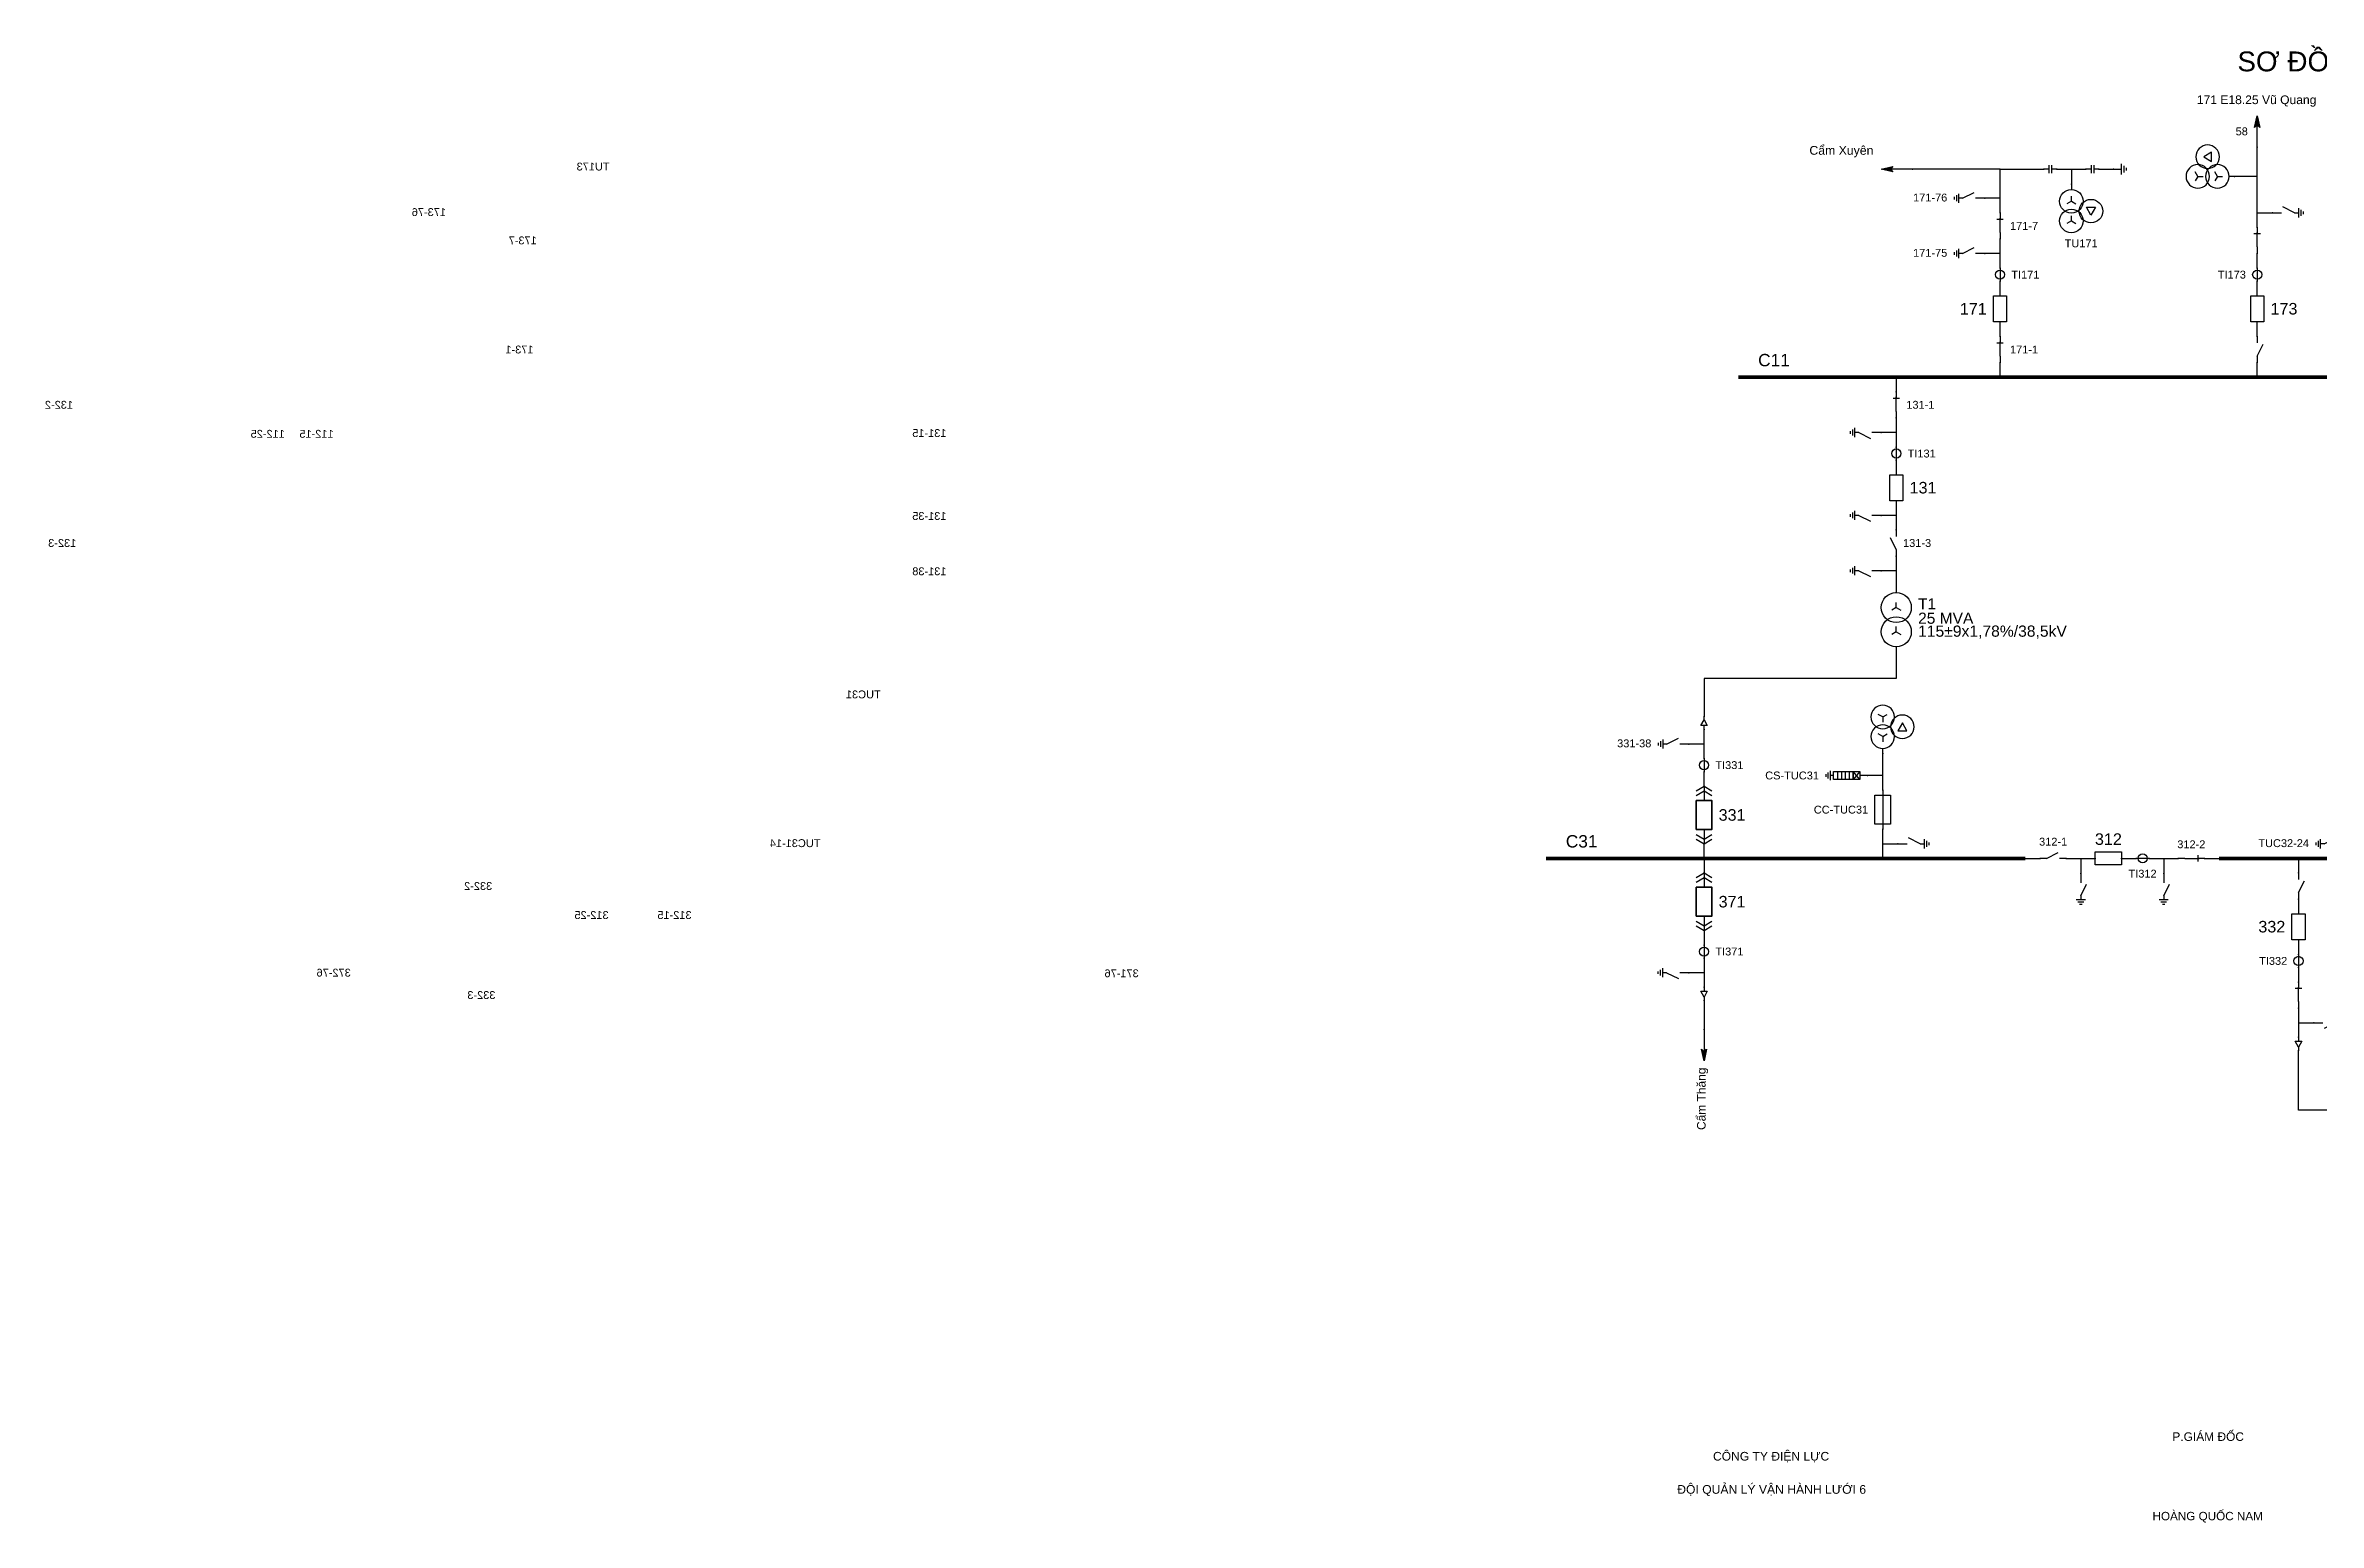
# Model space of a CAD drawing. Header units: millimetres. Extents: x -255 to 398, y 8 to 290.
# Drawn here: x -254.8 to 179.8, y 7.6 to 290 of the extents above; entities that cross this region are included whole.
import ezdxf

# ---------------------------------------------------------------- set-up
doc = ezdxf.new("R2010")
doc.units = ezdxf.units.MM
for name, color, linetype, lineweight in [('BUSBAR_110KV', 1, 'Continuous', 50), ('BUSBAR_35KV', 30, 'Continuous', 50), ('GROUND', 3, 'Continuous', 25), ('HV_110KV', 1, 'Continuous', 25), ('MV_35KV', 30, 'Continuous', 25)]:
    doc.layers.add(name, color=color, linetype=linetype, lineweight=lineweight)
doc.layers.add('SYM_PORTS', color=8, linetype='Continuous', plot=False)
doc.layers.add('TEXT', color=7, linetype='Continuous')
doc.styles.add('SLD_TEXT', font='arial.ttf')

# ---------------------------------------------------------------- blocks, each defined once
blk = doc.blocks.new('SYM_DISCONNECTOR_CLOSED')
at = {"lineweight": 25}
for points in [[(-0.625, 1.25), (0.625, 1.25)], [(0, 2.5), (0, 1.25)], [(0, -1.25), (0, 1.5)], [(0, -1.25), (0, -2.5)]]:
    blk.add_lwpolyline(points, dxfattribs=at)
at = {"layer": 'SYM_PORTS'}
for p in [(0, 2.5), (0, -2.5)]:
    blk.add_point(p, dxfattribs=at)
blk.add_attdef('DEVICE_CODE', (1.625, -0.5), '', height=2)
blk = doc.blocks.new('SYM_CIRCUIT_BREAKER')
at = {"lineweight": 25}
blk.add_lwpolyline([(-1.25, 2.5), (1.25, 2.5), (1.25, -2.5), (-1.25, -2.5)], close=True, dxfattribs=at)
at = {"layer": 'SYM_PORTS'}
for p in [(0, 2.5), (0, -2.5)]:
    blk.add_point(p, dxfattribs=at)
blk.add_attdef('DEVICE_CODE', (2.25, -0.5), '', height=2)
at = {"flags": 1}
blk.add_attdef('RATING', (2.25, -3.5), '', height=2, dxfattribs=at)
blk = doc.blocks.new('SYM_CURRENT_TRANSFORMER')
at = {"lineweight": 25}
blk.add_lwpolyline([(0, 1.25), (0, -1.25)], dxfattribs=at)
blk.add_circle((0, 0), 0.875, dxfattribs=at)
at = {"layer": 'SYM_PORTS'}
for p in [(0, 1.25), (0, -1.25)]:
    blk.add_point(p, dxfattribs=at)
blk.add_attdef('DEVICE_CODE', (1.875, -1.75), '', height=2)
at = {"flags": 1}
blk.add_attdef('RATIO', (1.875, -4.75), '', height=2, dxfattribs=at)
blk = doc.blocks.new('SYM_EARTHING_SWITCH_OPEN')
at = {"lineweight": 25}
for points in [[(0, -1.25), (-1.125, 1)], [(0, 3), (0, 1.25)], [(-0.875, -2), (0.875, -2)], [(-0.5625, -2.4375), (0.5625, -2.4375)], [(-0.25, -2.875), (0.25, -2.875)], [(0, -1.25), (0, -2)]]:
    blk.add_lwpolyline(points, dxfattribs=at)
at = {"layer": 'SYM_PORTS'}
blk.add_point((0, 3), dxfattribs=at)
blk.add_attdef('DEVICE_CODE', (1.875, 0), '', height=2)
blk = doc.blocks.new('SYM_COUPLING_CAPACITOR')
at = {"lineweight": 25}
for points in [[(-0.75, 0.25), (0.75, 0.25)], [(0, 1.25), (0, 0.25)], [(-0.75, -0.25), (0.75, -0.25)], [(0, -0.25), (0, -1.25)]]:
    blk.add_lwpolyline(points, dxfattribs=at)
at = {"layer": 'SYM_PORTS'}
for p in [(0, 1.25), (0, -1.25)]:
    blk.add_point(p, dxfattribs=at)
blk.add_attdef('DEVICE_CODE', (1.75, -1.75), '', height=2)
blk = doc.blocks.new('SYM_VOLTAGE_TRANSFORMER')
at = {"lineweight": 25}
for points in [[(0, 4.625), (0, 3.625)], [(0, 1.375), (-0.8625, 0.875)], [(0, 1.375), (0, 2.375)], [(0, 1.375), (0.8625, 0.875)], [(0, -2.375), (-0.8625, -2.875)], [(0, -2.375), (0, -1.375)], [(0, -2.375), (0.8625, -2.875)]]:
    blk.add_lwpolyline(points, dxfattribs=at)
blk.add_lwpolyline([(2.875, 0.25), (4.625, 0.25), (3.75, -1.25)], close=True, dxfattribs=at)
for centre in [(0, 1.375), (3.75, -0.5), (0, -2.375)]:
    blk.add_circle(centre, 2.25, dxfattribs=at)
at = {"layer": 'SYM_PORTS'}
blk.add_point((0, 4.625), dxfattribs=at)
blk.add_attdef('DEVICE_CODE', (7, 1.625), '', height=2)
at = {"flags": 1}
blk.add_attdef('RATIO', (7, -1.375), '', height=2, dxfattribs=at)
blk = doc.blocks.new('SYM_GROUND_SYMBOL')
at = {"lineweight": 25}
for points in [[(0, 1.25), (0, -0.25)], [(-1, -0.25), (1, -0.25)], [(-0.625, -0.75), (0.625, -0.75)], [(-0.25, -1.25), (0.25, -1.25)]]:
    blk.add_lwpolyline(points, dxfattribs=at)
at = {"layer": 'SYM_PORTS'}
blk.add_point((0, 1.25), dxfattribs=at)
blk = doc.blocks.new('SYM_LINE_FEEDER_ARROW')
blk.add_hatch(color=7).paths.add_polyline_path([(0, -3), (-0.5, -0.75), (0, -1.25), (0.5, -0.75)])
at = {"lineweight": 25}
blk.add_lwpolyline([(0, 3), (0, -1.25)], dxfattribs=at)
blk.add_lwpolyline([(0, -3), (-0.5, -0.75), (0, -1.25), (0.5, -0.75)], close=True, dxfattribs=at)
at = {"layer": 'SYM_PORTS'}
blk.add_point((0, 3), dxfattribs=at)
blk.add_attdef('LINE_NAME', (1.5, 0), '', height=2)
blk = doc.blocks.new('SYM_DISCONNECTOR_OPEN')
at = {"lineweight": 25}
for points in [[(0, -1.25), (-1.125, 1)], [(0, 2.5), (0, 1.25)], [(0, -1.25), (0, -2.5)]]:
    blk.add_lwpolyline(points, dxfattribs=at)
at = {"layer": 'SYM_PORTS'}
for p in [(0, 2.5), (0, -2.5)]:
    blk.add_point(p, dxfattribs=at)
blk.add_attdef('DEVICE_CODE', (1, -0.5), '', height=2)
blk = doc.blocks.new('SYM_TRANSFORMER_2W')
at = {"lineweight": 25}
for points in [[(0, 2.3125), (-0.8625, 1.8125)], [(0, 2.3125), (0, 3.3125)], [(0, 2.3125), (0.8625, 1.8125)], [(0, -2.3125), (-0.8625, -2.8125)], [(0, -2.3125), (0, -1.3125)], [(0, -2.3125), (0.8625, -2.8125)]]:
    blk.add_lwpolyline(points, dxfattribs=at)
for centre in [(0, 2.3125), (0, -2.3125)]:
    blk.add_circle(centre, 2.875, dxfattribs=at)
at = {"layer": 'SYM_PORTS'}
for p in [(0, 5.1875), (0, -5.1875)]:
    blk.add_point(p, dxfattribs=at)
blk.add_attdef('DEVICE_CODE', (3.875, 2.1875), '', height=2)
at = {"flags": 1}
for tag, p in [('POWER', (3.875, -0.8125)), ('VOLTAGE_RATIO', (3.875, -3.8125))]:
    blk.add_attdef(tag, p, '', height=2, dxfattribs=at)
blk = doc.blocks.new('SYM_DRAWOUT_BREAKER')
at = {"lineweight": 25}
for points in [[(-1.5, 4.625), (0, 5.5), (1.5, 4.625)], [(-1.5, 3.75), (0, 4.625), (1.5, 3.75)], [(0, 5.5), (0, 2.75)], [(-1.5, -3.75), (0, -4.625), (1.5, -3.75)], [(0, -2.75), (0, -5.5)], [(-1.5, -4.625), (0, -5.5), (1.5, -4.625)]]:
    blk.add_lwpolyline(points, dxfattribs=at)
at = {"lineweight": 35}
blk.add_lwpolyline([(-1.5, 2.75), (1.5, 2.75), (1.5, -2.75), (-1.5, -2.75)], close=True, dxfattribs=at)
at = {"layer": 'SYM_PORTS'}
for p in [(0, 5.5), (0, -5.5)]:
    blk.add_point(p, dxfattribs=at)
blk.add_attdef('DEVICE_CODE', (2.5, 2.5), '', height=2)
at = {"flags": 1}
blk.add_attdef('RATING', (2.5, -0.5), '', height=2, dxfattribs=at)
blk = doc.blocks.new('SYM_CABLE_TERMINATION')
at = {"lineweight": 25}
blk.add_lwpolyline([(-0.625, 0.5), (0.625, 0.5), (0, -0.625)], close=True, dxfattribs=at)
for points in [[(0, 1.25), (0, 0.5)], [(0, -0.625), (0, -1.25)]]:
    blk.add_lwpolyline(points, dxfattribs=at)
at = {"layer": 'SYM_PORTS'}
for p in [(0, 1.25), (0, -1.25)]:
    blk.add_point(p, dxfattribs=at)
blk = doc.blocks.new('SYM_FUSE_DISCONNECTOR')
at = {"lineweight": 25}
blk.add_lwpolyline([(-1.5, 2.75), (1.5, 2.75), (1.5, -2.75), (-1.5, -2.75)], close=True, dxfattribs=at)
blk.add_lwpolyline([(0, 3.75), (0, -3.75)], dxfattribs=at)
at = {"layer": 'SYM_PORTS'}
for p in [(0, 3.75), (0, -3.75)]:
    blk.add_point(p, dxfattribs=at)
blk.add_attdef('DEVICE_CODE', (2.5, 0.75), '', height=2)
at = {"flags": 1}
blk.add_attdef('RATING', (2.5, -2.25), '', height=2, dxfattribs=at)
blk = doc.blocks.new('SYM_SURGE_ARRESTER')
at = {"lineweight": 25}
for points in [[(-0.75, 2.5), (0.75, 2.5), (0.75, 1.25), (-0.75, 1.25)], [(-0.75, 1.25), (0.75, 1.25), (0.75, -2.5), (-0.75, -2.5)]]:
    blk.add_lwpolyline(points, close=True, dxfattribs=at)
for points in [[(-0.75, 2.5), (0.75, 1.25)], [(0.75, 2.5), (-0.75, 1.25)], [(-0.75, 0.5), (0.75, 0.5)], [(0, 4), (0, 2.5)], [(-0.875, -3.125), (0.875, -3.125)], [(-0.75, -0.25), (0.75, -0.25)], [(-0.75, -1), (0.75, -1)], [(-0.75, -1.75), (0.75, -1.75)], [(-0.5625, -3.5625), (0.5625, -3.5625)], [(-0.25, -4), (0.25, -4)], [(0, -2.5), (0, -3.125)]]:
    blk.add_lwpolyline(points, dxfattribs=at)
at = {"layer": 'SYM_PORTS'}
blk.add_point((0, 4), dxfattribs=at)
blk.add_attdef('DEVICE_CODE', (1.875, 1), '', height=2)
blk = doc.blocks.new('SYM_EARTHING_SWITCH_CLOSED')
at = {"lineweight": 25}
for points in [[(-0.625, 1.25), (0.625, 1.25)], [(0, 3), (0, 1.25)], [(0, -1.25), (0, 1.5)], [(-0.875, -2), (0.875, -2)], [(-0.5625, -2.4375), (0.5625, -2.4375)], [(-0.25, -2.875), (0.25, -2.875)], [(0, -1.25), (0, -2)]]:
    blk.add_lwpolyline(points, dxfattribs=at)
at = {"layer": 'SYM_PORTS'}
blk.add_point((0, 3), dxfattribs=at)
blk.add_attdef('DEVICE_CODE', (1.875, 0), '', height=2)

msp = doc.modelspace()

# ---------------------------------------------------------------- linework, layer by layer
at = {"layer": 'BUSBAR_110KV', "const_width": 0.721}
msp.add_lwpolyline([(68.93, 226.59), (192.24, 226.59)], dxfattribs=at)
at = {"layer": 'BUSBAR_35KV', "const_width": 0.721}
for points in [[(32.16, 134.59), (123.8, 134.59)], [(160.79, 134.59), (238.26, 134.59)]]:
    msp.add_lwpolyline(points, dxfattribs=at)
at = {"layer": 'GROUND'}
msp.add_lwpolyline([(137.85, 266.37), (140.64, 266.37)], dxfattribs=at)
at = {"layer": 'HV_110KV'}
for points in [[(168.11, 264.98), (168.11, 270.55)], [(118.93, 266.37), (102.22, 266.37)], [(118.93, 260.8), (118.93, 266.37)], [(118.93, 266.37), (127.28, 266.37)], [(129.78, 266.37), (132.57, 266.37)], [(132.57, 266.37), (132.57, 263.46)], [(132.57, 266.37), (135.35, 266.37)], [(118.93, 260.8), (116.02, 260.8)], [(118.93, 258.02), (118.93, 260.8)], [(168.11, 264.98), (163.74, 264.98)], [(168.11, 258.02), (168.11, 264.98)], [(168.11, 255.23), (168.11, 258.02)], [(168.11, 258.02), (171.01, 258.02)], [(118.93, 250.23), (118.93, 253.02)], [(118.93, 250.23), (116.02, 250.23)], [(118.93, 247.45), (118.93, 250.23)], [(168.11, 247.45), (168.11, 250.23)], [(118.93, 242.16), (118.93, 244.95)], [(168.11, 242.16), (168.11, 244.95)], [(118.93, 234.38), (118.93, 237.16)], [(168.11, 234.38), (168.11, 237.16)], [(99.1, 226.59), (99.1, 223.81)], [(118.93, 226.59), (118.93, 229.38)], [(168.11, 226.59), (168.11, 229.38)], [(99.1, 218.81), (99.1, 216.02)], [(99.1, 216.02), (96.2, 216.02)], [(99.1, 216.02), (99.1, 213.24)], [(99.1, 210.74), (99.1, 207.95)], [(99.1, 200.17), (96.2, 200.17)], [(99.1, 202.95), (99.1, 200.17)], [(99.1, 200.17), (99.1, 197.38)], [(99.1, 192.38), (99.1, 189.59)], [(99.1, 189.59), (96.2, 189.59)], [(99.1, 189.59), (99.1, 185.42)]]:
    msp.add_lwpolyline(points, dxfattribs=at)
at = {"layer": 'MV_35KV'}
for points in [[(99.1, 175.04), (99.1, 172.34), (99.1, 168.98), (62.34, 168.98), (62.34, 164.43), (62.34, 161.73)], [(256.15, 162.79), (256.15, 160.09), (256.15, 86.48), (176, 86.48), (176, 95.18), (176, 97.88)], [(62.34, 156.45), (62.34, 159.23)], [(62.34, 156.45), (59.44, 156.45)], [(62.34, 153.66), (62.34, 156.45)], [(96.51, 150.45), (96.51, 154.62)], [(62.34, 148.38), (62.34, 151.16)], [(96.51, 150.45), (93.6, 150.45)], [(96.51, 147.66), (96.51, 150.45)], [(96.51, 137.38), (96.51, 140.16)], [(62.34, 134.59), (62.34, 137.38)], [(96.51, 134.59), (96.51, 137.38)], [(96.51, 137.38), (99.42, 137.38)], [(62.34, 134.59), (62.34, 131.81)], [(123.8, 134.59), (126.58, 134.59)], [(131.58, 134.59), (134.37, 134.59)], [(134.37, 134.59), (134.37, 131.68)], [(134.37, 134.59), (137.15, 134.59)], [(142.15, 134.59), (144.94, 134.59)], [(147.44, 134.59), (150.22, 134.59)], [(150.22, 134.59), (150.22, 131.68)], [(150.22, 134.59), (153.01, 134.59)], [(158.01, 134.59), (160.79, 134.59)], [(176, 134.59), (176, 131.81)], [(176, 126.81), (176, 124.02)], [(62.34, 120.81), (62.34, 118.02)], [(176, 119.02), (176, 116.24)], [(62.34, 115.52), (62.34, 112.74)], [(176, 113.74), (176, 110.95)], [(62.34, 112.74), (59.44, 112.74)], [(62.34, 112.74), (62.34, 109.95)], [(62.34, 107.45), (62.34, 101.88)], [(176, 105.95), (176, 103.17)], [(176, 103.17), (178.91, 103.17)], [(176, 103.17), (176, 100.38)]]:
    msp.add_lwpolyline(points, dxfattribs=at)

# ---------------------------------------------------------------- block references
at = {"layer": 'GROUND'}
for name, p, rotation in [('SYM_COUPLING_CAPACITOR', (136.6, 266.37), 270), ('SYM_GROUND_SYMBOL', (141.89, 266.37), 90)]:
    msp.add_blockref(name, p, dxfattribs=dict(at, rotation=rotation))
at = {"layer": 'HV_110KV'}
for name, p, rotation in [('SYM_LINE_FEEDER_ARROW', (168.11, 273.55), 180), ('SYM_LINE_FEEDER_ARROW', (99.22, 266.37), 270), ('SYM_COUPLING_CAPACITOR', (128.53, 266.37), 270)]:
    msp.add_blockref(name, p, dxfattribs=dict(at, rotation=rotation))
ref = msp.add_blockref('SYM_VOLTAGE_TRANSFORMER', (159.12, 264.98), dxfattribs=dict(at, xscale=-1, rotation=270))
ref.add_attrib('DEVICE_CODE', 'TU173', (146.9, 266.11), dxfattribs={"layer": 'TEXT', "extrusion": (0, 0, -1), "height": 1.504, "style": 'SLD_TEXT'})
ref = msp.add_blockref('SYM_EARTHING_SWITCH_OPEN', (113.02, 260.8), dxfattribs=dict(at, rotation=270))
ref.add_attrib('DEVICE_CODE', '171-76', (102.31, 260.18), dxfattribs={"layer": 'TEXT', "height": 1.504, "style": 'SLD_TEXT'})
ref = msp.add_blockref('SYM_VOLTAGE_TRANSFORMER', (132.57, 258.84), dxfattribs=at)
ref.add_attrib('DEVICE_CODE', 'TU171', (131.29, 251.42), dxfattribs={"layer": 'TEXT', "height": 1.504, "style": 'SLD_TEXT'})
ref = msp.add_blockref('SYM_EARTHING_SWITCH_OPEN', (174.01, 258.02), dxfattribs=dict(at, xscale=-1, rotation=90))
ref.add_attrib('DEVICE_CODE', '173-76', (178.18, 257.4), dxfattribs={"layer": 'TEXT', "extrusion": (0, 0, -1), "height": 1.504, "style": 'SLD_TEXT'})
ref = msp.add_blockref('SYM_DISCONNECTOR_CLOSED', (118.93, 255.52), dxfattribs=at)
ref.add_attrib('DEVICE_CODE', '171-7', (120.84, 254.76), dxfattribs={"layer": 'TEXT', "height": 1.504, "style": 'SLD_TEXT'})
ref = msp.add_blockref('SYM_DISCONNECTOR_CLOSED', (168.11, 252.73), dxfattribs=dict(at, xscale=-1))
ref.add_attrib('DEVICE_CODE', '173-7', (160.82, 251.99), dxfattribs={"layer": 'TEXT', "extrusion": (0, 0, -1), "height": 1.504, "style": 'SLD_TEXT'})
ref = msp.add_blockref('SYM_EARTHING_SWITCH_OPEN', (113.02, 250.23), dxfattribs=dict(at, rotation=270))
ref.add_attrib('DEVICE_CODE', '171-75', (102.31, 249.61), dxfattribs={"layer": 'TEXT', "height": 1.504, "style": 'SLD_TEXT'})
ref = msp.add_blockref('SYM_CURRENT_TRANSFORMER', (118.93, 246.2), dxfattribs=at)
ref.add_attrib('DEVICE_CODE', 'TI171', (121.09, 245.44), dxfattribs={"layer": 'TEXT', "height": 1.504, "style": 'SLD_TEXT'})
ref = msp.add_blockref('SYM_CURRENT_TRANSFORMER', (168.11, 246.2), dxfattribs=at)
ref.add_attrib('DEVICE_CODE', 'TI173', (160.57, 245.45), dxfattribs={"layer": 'TEXT', "height": 1.504, "style": 'SLD_TEXT'})
ref = msp.add_blockref('SYM_CIRCUIT_BREAKER', (118.93, 239.66), dxfattribs=at)
ref.add_attrib('DEVICE_CODE', '171', (111.24, 238.55), dxfattribs={"layer": 'TEXT', "height": 2.211, "style": 'SLD_TEXT'})
ref = msp.add_blockref('SYM_CIRCUIT_BREAKER', (168.11, 239.66), dxfattribs=at)
ref.add_attrib('DEVICE_CODE', '173', (170.64, 238.57), dxfattribs={"layer": 'TEXT', "height": 2.212, "style": 'SLD_TEXT'})
ref = msp.add_blockref('SYM_DISCONNECTOR_OPEN', (168.11, 231.88), dxfattribs=dict(at, xscale=-1))
ref.add_attrib('DEVICE_CODE', '173-1', (161.44, 231.13), dxfattribs={"layer": 'TEXT', "extrusion": (0, 0, -1), "height": 1.504, "style": 'SLD_TEXT'})
ref = msp.add_blockref('SYM_DISCONNECTOR_CLOSED', (118.93, 231.88), dxfattribs=at)
ref.add_attrib('DEVICE_CODE', '171-1', (120.84, 231.12), dxfattribs={"layer": 'TEXT', "height": 1.504, "style": 'SLD_TEXT'})
ref = msp.add_blockref('SYM_DISCONNECTOR_OPEN', (256.15, 221.31), dxfattribs=dict(at, xscale=-1))
ref.add_attrib('DEVICE_CODE', '132-2', (249.49, 220.56), dxfattribs={"layer": 'TEXT', "extrusion": (0, 0, -1), "height": 1.504, "style": 'SLD_TEXT'})
ref = msp.add_blockref('SYM_EARTHING_SWITCH_OPEN', (205.6, 220.68), dxfattribs=dict(at, xscale=-1))
ref.add_attrib('DEVICE_CODE', '112-25', (208.99, 215.01), dxfattribs={"layer": 'TEXT', "extrusion": (0, 0, -1), "height": 1.504, "style": 'SLD_TEXT'})
ref = msp.add_blockref('SYM_EARTHING_SWITCH_OPEN', (202.81, 220.68), dxfattribs=dict(at, xscale=-1))
ref.add_attrib('DEVICE_CODE', '112-15', (199.67, 215.01), dxfattribs={"layer": 'TEXT', "extrusion": (0, 0, -1), "height": 1.504, "style": 'SLD_TEXT'})
ref = msp.add_blockref('SYM_DISCONNECTOR_CLOSED', (99.1, 221.31), dxfattribs=at)
ref.add_attrib('DEVICE_CODE', '131-1', (101.02, 220.56), dxfattribs={"layer": 'TEXT', "height": 1.504, "style": 'SLD_TEXT'})
ref = msp.add_blockref('SYM_EARTHING_SWITCH_OPEN', (93.2, 216.02), dxfattribs=dict(at, xscale=-1, rotation=270))
ref.add_attrib('DEVICE_CODE', '131-15', (82.49, 215.15), dxfattribs={"layer": 'TEXT', "extrusion": (0, 0, -1), "height": 1.504, "style": 'SLD_TEXT'})
ref = msp.add_blockref('SYM_CURRENT_TRANSFORMER', (99.1, 211.99), dxfattribs=at)
ref.add_attrib('DEVICE_CODE', 'TI131', (101.27, 211.24), dxfattribs={"layer": 'TEXT', "height": 1.504, "style": 'SLD_TEXT'})
ref = msp.add_blockref('SYM_CIRCUIT_BREAKER', (99.1, 205.45), dxfattribs=at)
ref.add_attrib('DEVICE_CODE', '131', (101.64, 204.36), dxfattribs={"layer": 'TEXT', "height": 2.212, "style": 'SLD_TEXT'})
ref = msp.add_blockref('SYM_EARTHING_SWITCH_OPEN', (93.2, 200.17), dxfattribs=dict(at, xscale=-1, rotation=270))
ref.add_attrib('DEVICE_CODE', '131-35', (82.49, 199.3), dxfattribs={"layer": 'TEXT', "extrusion": (0, 0, -1), "height": 1.504, "style": 'SLD_TEXT'})
ref = msp.add_blockref('SYM_DISCONNECTOR_CLOSED', (256.15, 194.88), dxfattribs=dict(at, xscale=-1))
ref.add_attrib('DEVICE_CODE', '132-3', (248.86, 194.14), dxfattribs={"layer": 'TEXT', "extrusion": (0, 0, -1), "height": 1.504, "style": 'SLD_TEXT'})
ref = msp.add_blockref('SYM_DISCONNECTOR_OPEN', (99.1, 194.88), dxfattribs=at)
ref.add_attrib('DEVICE_CODE', '131-3', (100.39, 194.14), dxfattribs={"layer": 'TEXT', "height": 1.504, "style": 'SLD_TEXT'})
ref = msp.add_blockref('SYM_EARTHING_SWITCH_OPEN', (93.2, 189.59), dxfattribs=dict(at, xscale=-1, rotation=270))
ref.add_attrib('DEVICE_CODE', '131-38', (82.49, 188.73), dxfattribs={"layer": 'TEXT', "extrusion": (0, 0, -1), "height": 1.504, "style": 'SLD_TEXT'})
ref = msp.add_blockref('SYM_TRANSFORMER_2W', (99.1, 180.23), dxfattribs=at)
ref.add_attrib('DEVICE_CODE', 'T1', (103.27, 182.21), dxfattribs={"layer": 'TEXT', "height": 2.109, "style": 'SLD_TEXT'})
at = {"layer": 'MV_35KV'}
ref = msp.add_blockref('SYM_VOLTAGE_TRANSFORMER', (96.51, 159.25), dxfattribs=dict(at, xscale=-1, rotation=180))
ref.add_attrib('DEVICE_CODE', 'TUC31', (95.06, 165.19), dxfattribs={"layer": 'TEXT', "extrusion": (0, 0, -1), "height": 1.504, "style": 'SLD_TEXT'})
at = {"layer": 'MV_35KV', "rotation": 180}
msp.add_blockref('SYM_CABLE_TERMINATION', (62.34, 160.48), dxfattribs=at)
at = {"layer": 'MV_35KV'}
ref = msp.add_blockref('SYM_EARTHING_SWITCH_OPEN', (56.44, 156.45), dxfattribs=dict(at, rotation=270))
ref.add_attrib('DEVICE_CODE', '331-38', (45.73, 155.83), dxfattribs={"layer": 'TEXT', "height": 1.504, "style": 'SLD_TEXT'})
ref = msp.add_blockref('SYM_CURRENT_TRANSFORMER', (62.34, 152.41), dxfattribs=at)
ref.add_attrib('DEVICE_CODE', 'TI331', (64.51, 151.67), dxfattribs={"layer": 'TEXT', "height": 1.504, "style": 'SLD_TEXT'})
ref = msp.add_blockref('SYM_DRAWOUT_BREAKER', (62.34, 142.88), dxfattribs=at)
ref.add_attrib('DEVICE_CODE', '331', (65.13, 141.79), dxfattribs={"layer": 'TEXT', "height": 2.212, "style": 'SLD_TEXT'})
ref = msp.add_blockref('SYM_SURGE_ARRESTER', (89.6, 150.45), dxfattribs=dict(at, rotation=270))
ref.add_attrib('DEVICE_CODE', 'CS-TUC31', (74.04, 149.69), dxfattribs={"layer": 'TEXT', "height": 1.504, "style": 'SLD_TEXT'})
ref = msp.add_blockref('SYM_FUSE_DISCONNECTOR', (96.51, 143.91), dxfattribs=at)
ref.add_attrib('DEVICE_CODE', 'CC-TUC31', (83.33, 143.16), dxfattribs={"layer": 'TEXT', "height": 1.504, "style": 'SLD_TEXT'})
ref = msp.add_blockref('SYM_CIRCUIT_BREAKER', (139.65, 134.59), dxfattribs=dict(at, rotation=270))
ref.add_attrib('DEVICE_CODE', '312', (137.08, 137.17), dxfattribs={"layer": 'TEXT', "height": 2.212, "style": 'SLD_TEXT'})
ref = msp.add_blockref('SYM_EARTHING_SWITCH_OPEN', (102.42, 137.38), dxfattribs=dict(at, xscale=-1, rotation=90))
ref.add_attrib('DEVICE_CODE', 'TUC31-14', (106.58, 136.75), dxfattribs={"layer": 'TEXT', "extrusion": (0, 0, -1), "height": 1.504, "style": 'SLD_TEXT'})
ref = msp.add_blockref('SYM_DISCONNECTOR_OPEN', (129.08, 134.59), dxfattribs=dict(at, rotation=270))
ref.add_attrib('DEVICE_CODE', '312-1', (126.4, 137.03), dxfattribs={"layer": 'TEXT', "height": 1.504, "style": 'SLD_TEXT'})
ref = msp.add_blockref('SYM_CURRENT_TRANSFORMER', (146.19, 134.59), dxfattribs=dict(at, rotation=270))
ref.add_attrib('DEVICE_CODE', 'TI312', (143.5, 130.92), dxfattribs={"layer": 'TEXT', "height": 1.504, "style": 'SLD_TEXT'})
ref = msp.add_blockref('SYM_DISCONNECTOR_CLOSED', (155.51, 134.59), dxfattribs=dict(at, rotation=270))
ref.add_attrib('DEVICE_CODE', '312-2', (152.82, 136.53), dxfattribs={"layer": 'TEXT', "height": 1.504, "style": 'SLD_TEXT'})
ref = msp.add_blockref('SYM_EARTHING_SWITCH_OPEN', (182.17, 137.38), dxfattribs=dict(at, rotation=270))
ref.add_attrib('DEVICE_CODE', 'TUC32-24', (168.32, 136.75), dxfattribs={"layer": 'TEXT', "height": 1.504, "style": 'SLD_TEXT'})
ref = msp.add_blockref('SYM_DISCONNECTOR_OPEN', (176, 129.31), dxfattribs=dict(at, xscale=-1))
ref.add_attrib('DEVICE_CODE', '332-2', (169.34, 128.56), dxfattribs={"layer": 'TEXT', "extrusion": (0, 0, -1), "height": 1.504, "style": 'SLD_TEXT'})
ref = msp.add_blockref('SYM_EARTHING_SWITCH_OPEN', (150.22, 128.68), dxfattribs=dict(at, xscale=-1))
ref.add_attrib('DEVICE_CODE', '312-25', (147.08, 123.01), dxfattribs={"layer": 'TEXT', "extrusion": (0, 0, -1), "height": 1.504, "style": 'SLD_TEXT'})
ref = msp.add_blockref('SYM_EARTHING_SWITCH_OPEN', (134.37, 128.68), dxfattribs=dict(at, xscale=-1))
ref.add_attrib('DEVICE_CODE', '312-15', (131.22, 123.01), dxfattribs={"layer": 'TEXT', "extrusion": (0, 0, -1), "height": 1.504, "style": 'SLD_TEXT'})
ref = msp.add_blockref('SYM_DRAWOUT_BREAKER', (62.34, 126.31), dxfattribs=at)
ref.add_attrib('DEVICE_CODE', '371', (65.13, 125.21), dxfattribs={"layer": 'TEXT', "height": 2.212, "style": 'SLD_TEXT'})
ref = msp.add_blockref('SYM_CIRCUIT_BREAKER', (176, 121.52), dxfattribs=at)
ref.add_attrib('DEVICE_CODE', '332', (168.32, 120.43), dxfattribs={"layer": 'TEXT', "height": 2.212, "style": 'SLD_TEXT'})
ref = msp.add_blockref('SYM_CURRENT_TRANSFORMER', (62.34, 116.77), dxfattribs=at)
ref.add_attrib('DEVICE_CODE', 'TI371', (64.51, 116.03), dxfattribs={"layer": 'TEXT', "height": 1.504, "style": 'SLD_TEXT'})
ref = msp.add_blockref('SYM_EARTHING_SWITCH_CLOSED', (207.08, 112.74), dxfattribs=dict(at, xscale=-1, rotation=270))
ref.add_attrib('DEVICE_CODE', '372-76', (196.38, 111.99), dxfattribs={"layer": 'TEXT', "extrusion": (0, 0, -1), "height": 1.504, "style": 'SLD_TEXT'})
ref = msp.add_blockref('SYM_EARTHING_SWITCH_OPEN', (56.44, 112.74), dxfattribs=dict(at, xscale=-1, rotation=270))
ref.add_attrib('DEVICE_CODE', '371-76', (45.73, 111.87), dxfattribs={"layer": 'TEXT', "extrusion": (0, 0, -1), "height": 1.504, "style": 'SLD_TEXT'})
ref = msp.add_blockref('SYM_CURRENT_TRANSFORMER', (176, 114.99), dxfattribs=at)
ref.add_attrib('DEVICE_CODE', 'TI332', (168.47, 114.24), dxfattribs={"layer": 'TEXT', "height": 1.504, "style": 'SLD_TEXT'})
ref = msp.add_blockref('SYM_DISCONNECTOR_CLOSED', (176, 108.45), dxfattribs=dict(at, xscale=-1))
ref.add_attrib('DEVICE_CODE', '332-3', (168.72, 107.71), dxfattribs={"layer": 'TEXT', "extrusion": (0, 0, -1), "height": 1.504, "style": 'SLD_TEXT'})
for name, p in [('SYM_CABLE_TERMINATION', (62.34, 108.7)), ('SYM_LINE_FEEDER_ARROW', (62.34, 98.88)), ('SYM_CABLE_TERMINATION', (176, 99.13))]:
    msp.add_blockref(name, p, dxfattribs=at)
ref = msp.add_blockref('SYM_EARTHING_SWITCH_OPEN', (181.91, 103.17), dxfattribs=dict(at, rotation=90))
ref.add_attrib('DEVICE_CODE', '332-38', (186.08, 102.3), dxfattribs={"layer": 'TEXT', "height": 1.504, "style": 'SLD_TEXT'})

# ---------------------------------------------------------------- texts
at = {"layer": 'TEXT', "attachment_point": 7, "style": 'SLD_TEXT'}
for s, insert, char_height in [('SƠ ĐỒ NHẤT THỨ TRẠM 110KV TỈNH ỦY', (164.32, 284.22), 3.8005), ('171 E18.25 Vũ Quang', (156.56, 278.3), 1.6537), ('58', (163.98, 272.81), 1.504), ('Cẩm Xuyên', (82.49, 268.61), 1.677), ('C11', (72.69, 228.64), 2.361), ('25 MVA', (103.27, 179.42), 2.126), ('115±9x1,78%/38,5kV', (103.27, 176.57), 2.1433), ('C31', (35.92, 136.64), 2.363), ('P.GIÁM ĐỐC', (151.88, 23.2), 1.634), ('CÔNG TY ĐIỆN LỰC', (64.06, 19.1), 1.6508), ('ĐỘI QUẢN LÝ VẬN HÀNH LƯỚI 6', (57.22, 12.66), 1.6624), ('HOÀNG QUỐC NAM', (148.09, 7.61), 1.599)]:
    msp.add_mtext(s, dxfattribs=dict(at, insert=insert, char_height=char_height))
at = {"layer": 'TEXT', "insert": (63.13, 82.66), "char_height": 1.635, "attachment_point": 7, "rotation": 90, "style": 'SLD_TEXT'}
msp.add_mtext('Cẩm Thăng', dxfattribs=at)

doc.saveas('drawing.dxf')
